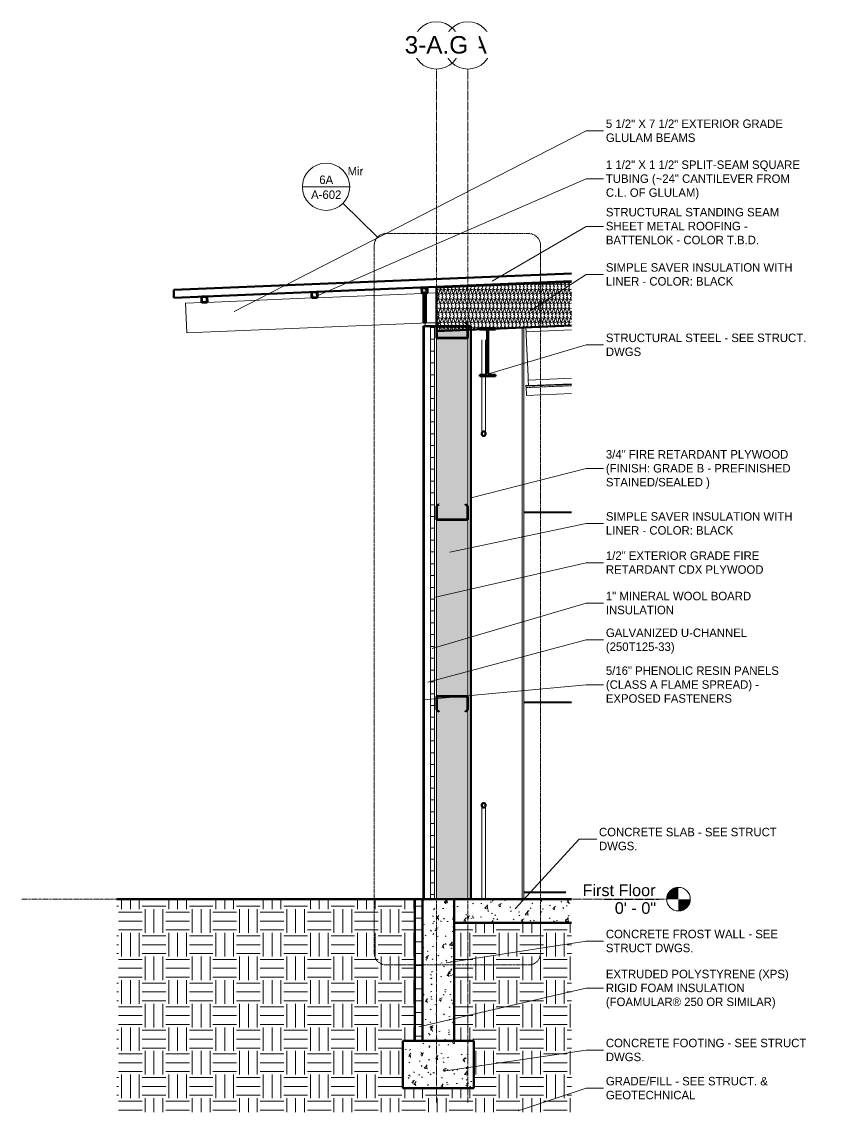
# Model space of a CAD drawing. Header units: inches. Extents: x 22734 to 24067, y -82 to 484.
# Drawn here: x 23358.6 to 23565, y -54.1 to 222.8 of the extents above; entities that cross this region are included whole.
import ezdxf

# ---------------------------------------------------------------- set-up
doc = ezdxf.new("R2010")
doc.units = ezdxf.units.IN
doc.header["$MEASUREMENT"] = 0
for name, pattern in [('Dash Dot 3_16_', [0.3125, 0.1875, -0.0625, 0, -0.0625]), ('Grid Line 1_2_', [0.875, 0.5, -0.125, 0.125, -0.125]), ('Hidden 1_8_', [0.1875, 0.125, -0.0625])]:
    doc.linetypes.add(name, pattern=pattern)
for name, color, linetype, lineweight in [('A-ANNO-IDEN', 131, 'Continuous', 9), ('A-ANNO-SYMB', 150, 'Continuous', 9), ('A-CLNG', 13, 'Continuous', 18), ('A-CLNG-PATT', 13, 'Continuous', 70), ('A-FLOR', 192, 'Continuous', 18), ('A-FLOR-LEVL', 51, 'Continuous', 9), ('A-FLOR-PATT', 8, 'Continuous', 70), ('A-ROOF', 132, 'Continuous', 18), ('A-WALL', 113, 'Continuous', 18), ('A-WALL-PATT', 111, 'Continuous', 70), ('C-TOPO', 7, 'Continuous', 9), ('G-ANNO-TEXT', 231, 'Continuous', 9), ('I-WALL', 2, 'Continuous', 18), ('L-SITE-WALL', 31, 'Continuous', 18), ('S-BEAM', 12, 'Continuous', 9), ('S-COLS', 52, 'Continuous', 9), ('S-FNDN', 32, 'Continuous', 18), ('S-GRID', 1, 'Continuous', 9), ('S-GRID-IDEN', 1, 'Continuous', 9)]:
    doc.layers.add(name, color=color, linetype=linetype, lineweight=lineweight)
doc.styles.add('Arial', font='arial.ttf', dxfattribs={"height": 2.950599})
doc.styles.add('Arial_1', font='arial.ttf', dxfattribs={"height": 4.425898})
doc.styles.add('Century Gothic', font='GOTHIC.TTF', dxfattribs={"height": 2.155668})
pattern_1 = [(50, (19339.157, 100.189), (6.885997, -0.602097), [0.72, -7.92]), (355, (19339.157, 100.189), (-1.331756, 7.220547), [0.576, -6.336]), (100.451, (19339.731, 100.139), (5.553629, 6.618191), [0.612, -6.731]), (46.184, (19339.157, 102.109), (10.245642, -1.588925), [1.08, -11.88]), (96.636, (19340.011, 101.977), (8.97244, 9.35152), [0.918, -10.096]), (351.184, (19339.157, 102.109), (8.9732, 9.35123), [0.864, -9.504]), (21, (19340.117, 101.629), (5.730726, -3.865003), [0.72, -7.92]), (326, (19340.117, 101.629), (2.33581, 6.96088), [0.576, -6.336]), (71.451, (19340.595, 101.307), (8.065876, 3.095948), [0.612, -6.731]), (37.5, (19339.157, 100.189), (0.116866, 3.1954784), [0.317, -5.942, 0.317, -6.115, -6.36]), (37.5, (19339.157, 100.189), (0.116866, 3.1954784), [-12.691, 0.317, -6.043]), (7.5, (19339.157, 100.189), (2.52543, 3.7860247), [0.317, -3.35, 0.317, -5.798, -2.424]), (7.5, (19339.157, 100.189), (2.52543, 3.7860247), [-9.782, 0.317, -2.107]), (327.5, (19337.016, 100.189), (5.1243685, -0.2161763), [0.317, -2.083, 0.317, -7.171, -9.936]), (327.5, (19337.016, 100.189), (5.1243685, -0.2161763), [-9.888, 0.317, -9.619]), (317.5, (19336.056, 100.189), (5.598326, 0.96141), [0.317, -2.803, 0.317, -4.656, -7.056]), (317.5, (19336.056, 100.189), (5.598326, 0.96141), [-8.093, 0.317, -6.739])]
pattern_2 = [(45, (19339.157, 100.189), (-2.3758788, 2.3758788), []), (45, (19339.157, 103.789), (-2.3758788, 2.3758788), [])]
pattern_3 = [(0, (19339.157, 100.189), (6, 6), [6, -6]), (0, (19339.157, 102.439), (6, 6), [6, -6]), (0, (19339.157, 104.689), (6, 6), [6, -6]), (90, (19339.907, 105.439), (-6, 6), [6, -6]), (90, (19342.157, 105.439), (-6, 6), [6, -6]), (90, (19344.407, 105.439), (-6, 6), [6, -6])]
pattern_4 = [(0, (19339.157, 100.189), (0, 3), []), (90, (19339.157, 100.189), (-3, 2e-16), [])]
pattern_5 = [(161.57, (19339.277, 100.309), (-0.960383694, -0.00039918), [0, -6.83, 0.758, 0]), (18.43, (19339.037, 100.309), (-0.960383694, 0.00039918), [0, -6.83, 0.758, 0]), (108.43, (19339.277, 100.309), (0.479510182, -2.400526398), [2.276, -5.312]), (71.57, (19339.037, 100.309), (0.479510182, 2.400526398), [2.276, -5.312])]

# ---------------------------------------------------------------- blocks, each defined once
blk = doc.blocks.new('Struct_Xcel_Sports Complex_rvt-3-Wall Section - One Story - Resin Panel')
at = {"layer": 'A-FLOR-PATT', "lineweight": 9}
h = blk.add_hatch(dxfattribs=at)
h.set_pattern_fill('FP_26', style=0, pattern_type=2)
h.set_pattern_definition(pattern_1)
h.paths.add_polyline_path([(22067.1, -6), (22095.98, -6), (22095.98, 0), (22066.14, 0), (22066.14, -6)], flags=0)
at = {"layer": 'A-WALL-PATT', "lineweight": 9}
h = blk.add_hatch(dxfattribs=at)
h.set_pattern_fill('FP_26', style=0, pattern_type=2)
h.set_pattern_definition(pattern_1)
h.paths.add_polyline_path([(22066.14, -36), (22066.14, 0), (22058.14, 0), (22058.14, -36)], flags=0)
at = {"layer": 'S-FNDN', "lineweight": 9}
h = blk.add_hatch(dxfattribs=at)
h.set_pattern_fill('FP_26', color=256, style=0, pattern_type=2)
h.set_pattern_definition(pattern_1)
h.paths.add_polyline_path([(22071.14, -48), (22071.14, -36), (22053.14, -36), (22053.14, -48)], flags=0)
at = {"layer": 'A-FLOR', "color": 250, "lineweight": 70}
for p, q in [((22095.98, 0), (22066.14, 0)), ((22066.14, 0), (22066.14, -6)), ((22066.14, -6), (22095.98, -6))]:
    blk.add_line(p, q, dxfattribs=at)
at = {"layer": 'L-SITE-WALL', "color": 250, "lineweight": 70}
for p, q in [((22066.14, 0), (22058.14, 0)), ((22058.14, 0), (22058.14, -36)), ((22066.14, -36), (22066.14, 0)), ((22058.14, -36), (22066.14, -36))]:
    blk.add_line(p, q, dxfattribs=at)
at = {"layer": 'S-FNDN', "color": 250, "lineweight": 70}
for p, q in [((22071.14, -36), (22053.14, -36)), ((22053.14, -36), (22053.14, -48)), ((22071.14, -48), (22071.14, -36)), ((22053.14, -48), (22071.14, -48))]:
    blk.add_line(p, q, dxfattribs=at)
blk = doc.blocks.new('Girt_C - 8_D-1405486-Wall Section - One Story - Resin Panel')
at = {"layer": 'S-BEAM'}
h = blk.add_hatch(dxfattribs=at)
h.set_pattern_fill('FP_21', color=256, style=0, pattern_type=2)
h.set_pattern_definition(pattern_2)
h.paths.add_polyline_path([(22061.83, 96.32), (22069.45, 96.32), (22069.59, 96.38), (22069.64, 96.51), (22069.64, 99.82), (22069.06, 100.3), (22068.99, 100.22), (22069.53, 99.77), (22069.53, 96.5), (22069.51, 96.45), (22069.45, 96.43), (22061.83, 96.43), (22061.77, 96.45), (22061.75, 96.5), (22061.75, 99.77), (22062.29, 100.22), (22062.21, 100.3), (22061.64, 99.82), (22061.64, 96.51), (22061.7, 96.38), (22061.72, 96.36)], flags=0)
at = {"layer": 'S-BEAM', "lineweight": 50}
for p, q in [((22062.21, 100.3), (22061.64, 99.82)), ((22061.64, 99.82), (22061.64, 96.51)), ((22061.75, 99.77), (22062.29, 100.22)), ((22061.75, 96.5), (22061.75, 99.77)), ((22062.29, 100.22), (22062.21, 100.3)), ((22069.06, 100.3), (22068.99, 100.22)), ((22068.99, 100.22), (22069.53, 99.77)), ((22069.64, 99.82), (22069.06, 100.3)), ((22069.53, 99.77), (22069.53, 96.5)), ((22069.64, 96.51), (22069.64, 99.82)), ((22069.45, 96.43), (22061.83, 96.43)), ((22061.83, 96.32), (22069.45, 96.32))]:
    blk.add_line(p, q, dxfattribs=at)
for centre, radius, start, end in [((22061.83, 96.51), 0.188, 180, 270), ((22061.83, 96.51), 0.0782, 182.1227, 270), ((22069.45, 96.51), 0.188, 270, 0), ((22069.45, 96.51), 0.0782, 270, 356.9576)]:
    blk.add_arc(centre, radius, start, end, dxfattribs=at)
blk = doc.blocks.new('W-Wide Flange - 1_-5_-1401438-Wall Section - One Story - Resin Panel')
at = {"layer": 'S-BEAM'}
for p, q in [((22084.45, 144.09), (22084.4, 145.19)), ((22084.45, 144.09), (22095.98, 144.57)), ((22084.48, 143.2), (22084.45, 144.09)), ((22084.92, 132.71), (22084.48, 143.2)), ((22084.96, 131.82), (22084.92, 132.71)), ((22084.96, 131.82), (22095.98, 132.28)), ((22085.01, 130.46), (22084.96, 131.82)), ((22085.01, 130.46), (22095.98, 130.92))]:
    blk.add_line(p, q, dxfattribs=at)
blk = doc.blocks.new('W-Wide Flange - W12X19-1098423-Wall Section - One Story - Resin Panel')
at = {"layer": 'S-BEAM'}
h = blk.add_hatch(dxfattribs=at)
h.set_pattern_fill('FP_21', color=256, style=0, pattern_type=2)
h.set_pattern_definition(pattern_2)
h.paths.add_polyline_path([(22072.64, 132.85), (22076.65, 132.85), (22076.65, 133.2), (22075.28, 133.2), (22075.08, 133.24), (22074.91, 133.36), (22074.8, 133.53), (22074.76, 133.73), (22074.76, 144.18), (22074.8, 144.38), (22074.91, 144.55), (22075.08, 144.66), (22075.28, 144.7), (22076.65, 144.7), (22076.65, 145.05), (22072.64, 145.05), (22072.64, 144.7), (22074, 144.7), (22074.2, 144.66), (22074.37, 144.55), (22074.48, 144.38), (22074.52, 144.18), (22074.52, 133.73), (22074.48, 133.53), (22074.37, 133.36), (22074.2, 133.24), (22074, 133.2), (22072.64, 133.2)], flags=0)
at = {"layer": 'S-BEAM', "lineweight": 50}
for p, q in [((22076.65, 145.05), (22072.64, 145.05)), ((22072.64, 145.05), (22072.64, 144.7)), ((22072.64, 144.7), (22074, 144.7)), ((22074.52, 144.18), (22074.52, 133.73)), ((22074.76, 133.73), (22074.76, 144.18)), ((22075.28, 144.7), (22076.65, 144.7)), ((22076.65, 144.7), (22076.65, 145.05)), ((22074, 133.2), (22072.64, 133.2)), ((22072.64, 133.2), (22072.64, 132.85)), ((22076.65, 133.2), (22075.28, 133.2)), ((22076.65, 132.85), (22076.65, 133.2)), ((22072.64, 132.85), (22076.65, 132.85))]:
    blk.add_line(p, q, dxfattribs=at)
for centre, start, end in [((22074, 144.18), 0, 90), ((22075.28, 144.18), 90, 180), ((22074, 133.73), 270, 0), ((22075.28, 133.73), 180, 270)]:
    blk.add_arc(centre, 0.525, start, end, dxfattribs=at)
blk = doc.blocks.new('Girt_C - 8_D-1405510-Wall Section - One Story - Resin Panel')
at = {"layer": 'S-BEAM'}
h = blk.add_hatch(dxfattribs=at)
h.set_pattern_fill('FP_21', color=256, style=0, pattern_type=2)
h.set_pattern_definition(pattern_2)
h.paths.add_polyline_path([(22062.22, 47.57), (22062.29, 47.66), (22061.75, 48.11), (22061.75, 51.37), (22061.77, 51.42), (22061.83, 51.45), (22069.45, 51.45), (22069.51, 51.42), (22069.53, 51.37), (22069.53, 48.11), (22069, 47.66), (22069.07, 47.57), (22069.64, 48.05), (22069.64, 51.37), (22069.59, 51.5), (22069.45, 51.55), (22061.83, 51.55), (22061.7, 51.5), (22061.64, 51.37), (22061.64, 48.05)], flags=0)
at = {"layer": 'S-BEAM', "lineweight": 50}
for p, q in [((22061.64, 51.37), (22061.64, 48.05)), ((22061.75, 48.11), (22061.75, 51.37)), ((22069.45, 51.55), (22061.83, 51.55)), ((22061.83, 51.45), (22069.45, 51.45)), ((22069.53, 51.37), (22069.53, 48.11)), ((22069.64, 48.05), (22069.64, 51.37)), ((22061.64, 48.05), (22062.22, 47.57)), ((22062.29, 47.66), (22061.75, 48.11)), ((22062.22, 47.57), (22062.29, 47.66)), ((22069.53, 48.11), (22069, 47.66)), ((22069, 47.66), (22069.07, 47.57)), ((22069.07, 47.57), (22069.64, 48.05))]:
    blk.add_line(p, q, dxfattribs=at)
for centre, radius, start, end in [((22061.83, 51.37), 0.188, 90, 180), ((22061.83, 51.37), 0.0782, 90, 176.9576), ((22069.45, 51.37), 0.188, 0, 90), ((22069.45, 51.37), 0.0782, 2.1227, 90)]:
    blk.add_arc(centre, radius, start, end, dxfattribs=at)
blk = doc.blocks.new('Dimension Lumber - 5_5 x 7_5 Glulam-1403168-Wall Section - One Story - Resin Panel')
at = {"layer": 'S-BEAM'}
for p, q in [((22003.23, 151.57), (22030.17, 152.7)), ((22031.2, 152.74), (22058.14, 153.86)), ((22059.18, 153.9), (22061.62, 154.01)), ((21997.89, 151.35), (22002.19, 151.53)), ((21998.21, 143.86), (21997.89, 151.35)), ((22061.62, 146.5), (21998.21, 143.86))]:
    blk.add_line(p, q, dxfattribs=at)
blk = doc.blocks.new('Girt_C - 8_D-V6-Wall Section - One Story - Resin Panel')
at = {"layer": 'S-BEAM'}
h = blk.add_hatch(dxfattribs=at)
h.set_pattern_fill('FP_21', color=256, style=0, pattern_type=2)
h.set_pattern_definition(pattern_2)
h.paths.add_polyline_path([(22061.83, 142.44), (22069.45, 142.44), (22069.59, 142.49), (22069.64, 142.63), (22069.64, 145.94), (22069.06, 146.42), (22068.99, 146.34), (22069.53, 145.89), (22069.53, 142.62), (22069.51, 142.57), (22069.45, 142.55), (22061.83, 142.55), (22061.77, 142.57), (22061.75, 142.62), (22061.75, 145.89), (22062.29, 146.34), (22062.21, 146.42), (22061.64, 145.94), (22061.64, 142.63), (22061.7, 142.49)], flags=0)
at = {"layer": 'S-BEAM', "lineweight": 50}
for p, q in [((22062.21, 146.42), (22061.64, 145.94)), ((22061.64, 145.94), (22061.64, 142.63)), ((22061.75, 145.89), (22062.29, 146.34)), ((22061.75, 142.62), (22061.75, 145.89)), ((22062.29, 146.34), (22062.21, 146.42)), ((22069.06, 146.42), (22068.99, 146.34)), ((22068.99, 146.34), (22069.53, 145.89)), ((22069.64, 145.94), (22069.06, 146.42)), ((22069.53, 145.89), (22069.53, 142.62)), ((22069.64, 142.63), (22069.64, 145.94)), ((22069.45, 142.55), (22061.83, 142.55)), ((22061.83, 142.44), (22069.45, 142.44))]:
    blk.add_line(p, q, dxfattribs=at)
for centre, radius, start, end in [((22061.83, 142.63), 0.188, 180, 270), ((22061.83, 142.63), 0.0782, 182.1227, 270), ((22069.45, 142.63), 0.188, 270, 0), ((22069.45, 142.63), 0.0782, 270, 356.9576)]:
    blk.add_arc(centre, radius, start, end, dxfattribs=at)
blk = doc.blocks.new('Round Bar - 1_-1267021-Wall Section - One Story - Resin Panel')
at = {"layer": 'S-BEAM'}
for p, q in [((22073.14, 142.02), (22073.14, 133.2)), ((22074.14, 133.23), (22074.14, 142.02)), ((22073.14, 132.85), (22073.14, 118.21)), ((22074.14, 118.21), (22074.14, 132.85))]:
    blk.add_line(p, q, dxfattribs=at)
at = {"layer": 'S-BEAM', "lineweight": 50, "flags": 128}
for points in [[(22074.14, 118.21), (22074.09, 118.46), (22073.95, 118.66), (22073.75, 118.77), (22073.53, 118.77), (22073.33, 118.66), (22073.19, 118.46), (22073.14, 118.21)], [(22073.14, 118.21), (22073.19, 117.96), (22073.33, 117.75), (22073.53, 117.64), (22073.75, 117.64), (22073.95, 117.75), (22074.09, 117.96), (22074.14, 118.21)]]:
    blk.add_lwpolyline(points, dxfattribs=at)
blk = doc.blocks.new('Round Bar - 1_-1267063-Wall Section - One Story - Resin Panel')
at = {"layer": 'S-BEAM'}
for p, q in [((22073.14, 23.84), (22073.14, 0)), ((22074.14, 0), (22074.14, 23.84))]:
    blk.add_line(p, q, dxfattribs=at)
at = {"layer": 'S-BEAM', "lineweight": 50, "flags": 128}
for points in [[(22074.14, 23.84), (22074.09, 24.09), (22073.95, 24.29), (22073.75, 24.4), (22073.53, 24.4), (22073.33, 24.29), (22073.19, 24.09), (22073.14, 23.84)], [(22073.14, 23.84), (22073.19, 23.59), (22073.33, 23.38), (22073.53, 23.27), (22073.75, 23.27), (22073.95, 23.38), (22074.09, 23.59), (22074.14, 23.84)]]:
    blk.add_lwpolyline(points, dxfattribs=at)
blk = doc.blocks.new('L-Angle - L2-1_2X1-1_2X3_16-1401440-Wall Section - One Story - Resin Panel')
at = {"layer": 'S-BEAM'}
for p, q in [((22084.39, 130.43), (22085.01, 130.46)), ((22084.4, 130.25), (22084.39, 130.43)), ((22084.4, 130.25), (22095.98, 130.73)), ((22084.41, 130.06), (22084.4, 130.25)), ((22084.49, 128.12), (22084.41, 130.06)), ((22084.49, 127.94), (22095.98, 128.41)), ((22084.49, 127.94), (22095.98, 128.41)), ((22084.49, 127.94), (22084.49, 128.12))]:
    blk.add_line(p, q, dxfattribs=at)
at = {"layer": 'S-BEAM', "linetype": 'Hidden 1_8_'}
blk.add_line((22084.41, 129.93), (22095.98, 130.42), dxfattribs=at)
blk = doc.blocks.new('HSS-Hollow Structural Section - HSS1-1_2X1-1_2X1_8 - Obsolete-1396620-Wall Section - One Story - Resin Panel')
at = {"layer": 'S-BEAM'}
h = blk.add_hatch(dxfattribs=at)
h.set_pattern_fill('FP_21', color=256, style=0, pattern_type=2)
h.set_pattern_definition(pattern_2)
h.paths.add_polyline_path([(22058.14, 153.86), (22059.18, 153.9), (22059.34, 153.98), (22059.4, 154.15), (22059.36, 155.18), (22059.28, 155.34), (22059.12, 155.4), (22058.08, 155.36), (22057.92, 155.28), (22057.86, 155.12), (22057.9, 154.08), (22057.98, 153.92)], flags=0)
h.paths.add_polyline_path([(22058.14, 153.98), (22058.06, 154.01), (22058.02, 154.09), (22057.98, 155.12), (22058.01, 155.21), (22058.09, 155.24), (22059.12, 155.29), (22059.21, 155.26), (22059.24, 155.18), (22059.29, 154.14), (22059.26, 154.06), (22059.17, 154.02)], flags=0)
at = {"layer": 'S-BEAM', "lineweight": 50}
for p, q in [((22057.86, 155.12), (22057.9, 154.08)), ((22058.02, 154.09), (22057.98, 155.12)), ((22059.12, 155.4), (22058.08, 155.36)), ((22058.09, 155.24), (22059.12, 155.29)), ((22059.24, 155.18), (22059.29, 154.14)), ((22059.4, 154.15), (22059.36, 155.18)), ((22059.17, 154.02), (22058.14, 153.98)), ((22058.14, 153.86), (22059.18, 153.9))]:
    blk.add_line(p, q, dxfattribs=at)
for centre, radius, start, end in [((22058.09, 155.13), 0.232, 92.3859, 182.3859), ((22058.09, 155.13), 0.116, 92.3859, 182.3859), ((22059.13, 155.17), 0.232, 2.3859, 92.3859), ((22059.13, 155.17), 0.116, 2.3859, 92.3859), ((22058.13, 154.09), 0.232, 182.3859, 272.3859), ((22058.13, 154.09), 0.116, 182.3859, 272.3859), ((22059.17, 154.14), 0.116, 272.3859, 2.3859), ((22059.17, 154.14), 0.232, 272.3859, 2.3859)]:
    blk.add_arc(centre, radius, start, end, dxfattribs=at)
blk = doc.blocks.new('HSS-Hollow Structural Section - HSS1-1_2X1-1_2X1_8 - Obsolete-V7-Wall Section - One Story - Resin Panel')
at = {"layer": 'S-BEAM'}
h = blk.add_hatch(dxfattribs=at)
h.set_pattern_fill('FP_21', color=256, style=0, pattern_type=2)
h.set_pattern_definition(pattern_2)
h.paths.add_polyline_path([(22030.17, 152.7), (22031.2, 152.74), (22031.36, 152.81), (22031.43, 152.98), (22031.38, 154.01), (22031.31, 154.18), (22031.14, 154.24), (22030.11, 154.19), (22029.95, 154.12), (22029.88, 153.95), (22029.93, 152.92), (22030, 152.76)], flags=0)
h.paths.add_polyline_path([(22030.16, 152.81), (22030.08, 152.84), (22030.04, 152.92), (22030, 153.96), (22030.03, 154.04), (22030.11, 154.08), (22031.15, 154.12), (22031.23, 154.09), (22031.27, 154.01), (22031.31, 152.97), (22031.28, 152.89), (22031.2, 152.85)], flags=0)
at = {"layer": 'S-BEAM', "lineweight": 50}
for p, q in [((22029.88, 153.95), (22029.93, 152.92)), ((22030.04, 152.92), (22030, 153.96)), ((22031.14, 154.24), (22030.11, 154.19)), ((22030.11, 154.08), (22031.15, 154.12)), ((22031.2, 152.85), (22030.16, 152.81)), ((22030.17, 152.7), (22031.2, 152.74)), ((22031.27, 154.01), (22031.31, 152.97)), ((22031.43, 152.98), (22031.38, 154.01))]:
    blk.add_line(p, q, dxfattribs=at)
for centre, radius, start, end in [((22030.12, 153.96), 0.232, 92.3859, 182.3859), ((22030.16, 152.93), 0.232, 182.3859, 272.3859), ((22030.12, 153.96), 0.116, 92.3859, 182.3859), ((22030.16, 152.93), 0.116, 182.3859, 272.3859), ((22031.15, 154.01), 0.232, 2.3859, 92.3859), ((22031.15, 154.01), 0.116, 2.3859, 92.3859), ((22031.19, 152.97), 0.232, 272.3859, 2.3859), ((22031.19, 152.97), 0.116, 272.3859, 2.3859)]:
    blk.add_arc(centre, radius, start, end, dxfattribs=at)
blk = doc.blocks.new('HSS-Hollow Structural Section - HSS1-1_2X1-1_2X1_8 - Obsolete-V8-Wall Section - One Story - Resin Panel')
at = {"layer": 'S-BEAM', "lineweight": 50}
for p, q in [((22001.91, 152.79), (22001.95, 151.75)), ((22002.07, 151.76), (22002.02, 152.79)), ((22003.17, 153.07), (22002.13, 153.03)), ((22002.14, 152.91), (22003.17, 152.96)), ((22003.29, 152.84), (22003.33, 151.81)), ((22003.45, 151.81), (22003.41, 152.85)), ((22003.22, 151.69), (22002.19, 151.65)), ((22002.19, 151.53), (22003.23, 151.57))]:
    blk.add_line(p, q, dxfattribs=at)
for centre, radius, start, end in [((22002.14, 152.8), 0.232, 92.3859, 182.3859), ((22002.14, 152.8), 0.116, 92.3859, 182.3859), ((22003.18, 152.84), 0.232, 2.3859, 92.3859), ((22003.18, 152.84), 0.116, 2.3859, 92.3859), ((22002.18, 151.76), 0.232, 182.3859, 272.3859), ((22002.18, 151.76), 0.116, 182.3859, 272.3859), ((22003.22, 151.8), 0.116, 272.3859, 2.3859), ((22003.22, 151.8), 0.232, 272.3859, 2.3859)]:
    blk.add_arc(centre, radius, start, end, dxfattribs=at)
blk = doc.blocks.new('Level - Level Head - Circle-15001-Wall Section - One Story - Resin Panel')
at = {"layer": 'A-FLOR-LEVL'}
h = blk.add_hatch(color=256, dxfattribs=at)
edge = h.paths.add_edge_path(flags=0)
edge.add_line((22123.15, 0), (22120.15, 0))
edge.add_arc((22123.15, 0), 3, 90, 180, ccw=False)
edge.add_line((22123.15, 3), (22123.15, 0))
h = blk.add_hatch(color=256, dxfattribs=at)
edge = h.paths.add_edge_path(flags=0)
edge.add_line((22123.15, -3), (22123.15, 0))
edge.add_line((22123.15, 0), (22126.15, 0))
edge.add_arc((22123.15, 0), 3, 270, 360, ccw=False)
blk.add_circle((22123.15, 0), 3, dxfattribs=at)
blk = doc.blocks.new('Grid - Grid Head - Circle-14747-Wall Section - One Story - Resin Panel')
at = {"layer": 'S-GRID-IDEN'}
blk.add_circle((22069.64, 216.83), 6, dxfattribs=at)
blk = doc.blocks.new('Section - Callout Head-19020-Wall Section - One Story - Resin Panel')
at = {"layer": 'A-ANNO-SYMB'}
blk.add_line((22027.6, 180.92), (22039.6, 180.92), dxfattribs=at)
for start, end in [(0, 180), (180, 360)]:
    blk.add_arc((22033.6, 180.92), 6, start, end, dxfattribs=at)

msp = doc.modelspace()

# ---------------------------------------------------------------- hatches: boundary and pattern name
at = {"layer": 'A-CLNG-PATT', "lineweight": 9}
h = msp.add_hatch(dxfattribs=at)
h.set_pattern_fill('FP_24', color=256, style=0, pattern_type=2)
h.set_pattern_definition(pattern_5)
h.paths.add_polyline_path([(23463.92, 144.24), (23498.28, 145.67), (23498.28, 156.81), (23463.92, 155.38)], flags=0)
at = {"layer": 'A-WALL-PATT', "lineweight": 9}
h = msp.add_hatch(dxfattribs=at)
h.set_pattern_fill('FP_25', color=256, style=0, pattern_type=2)
h.set_pattern_definition([(90, (24820.22, -287.75), (-193, -193), [48, -145]), (180, (24820.22, -287.75), (-2e-14, -193), [96.25, -96.75]), (270, (24723.97, -239.75), (-193, -193), [48, -145]), (180, (24820.22, -239.75), (-2e-14, -193), [96.25, -96.75]), (270, (24723.72, -239.75), (-193, -193), [48, -145]), (180, (24723.72, -239.75), (-2e-14, -193), [96.25, -96.75]), (90, (24627.47, -287.75), (-193, -193), [48, -145]), (180, (24723.72, -287.75), (-2e-14, -193), [96.25, -96.75]), (90, (24772.22, -239.5), (-193, -193), [48, -145]), (180, (24820.47, -239.5), (-2e-14, -193), [48.25, -144.75]), (180, (24820.47, -191.5), (-2e-14, -193), [48.25, -144.75]), (90, (24675.72, -239.5), (-193, -193), [48, -145]), (180, (24771.97, -239.5), (-2e-14, -193), [96.25, -96.75]), (270, (24771.97, -191.5), (-193, -193), [48, -145]), (180, (24771.97, -191.5), (-2e-14, -193), [96.25, -96.75]), (180, (24675.47, -239.5), (-2e-14, -193), [48, -145]), (270, (24675.47, -191.5), (-193, -193), [48, -145]), (180, (24675.47, -191.5), (-2e-14, -193), [48, -145]), (90, (24820.22, -191.25), (-193, -193), [48, -145]), (180, (24820.22, -191.25), (-2e-14, -193), [96.25, -96.75]), (270, (24723.97, -143.25), (-193, -193), [48, -145]), (180, (24820.22, -143.25), (-2e-14, -193), [96.25, -96.75]), (270, (24723.72, -143.25), (-193, -193), [48, -145]), (180, (24723.72, -143.25), (-2e-14, -193), [96.25, -96.75]), (270, (24627.47, -143.25), (-193, -193), [48, -145]), (180, (24723.72, -191.25), (-2e-14, -193), [96.25, -96.75]), (90, (24772.22, -143), (-193, -193), [48, -145]), (180, (24820.47, -143), (-2e-14, -193), [48.25, -144.75]), (180, (24820.47, -95), (-2e-14, -193), [48.25, -144.75]), (90, (24675.72, -143), (-193, -193), [48, -145]), (180, (24771.97, -143), (-2e-14, -193), [96.25, -96.75]), (270, (24771.97, -95), (-193, -193), [48, -145]), (180, (24771.97, -95), (-2e-14, -193), [96.25, -96.75]), (180, (24675.47, -143), (-2e-14, -193), [48, -145]), (270, (24675.47, -95), (-193, -193), [48, -145]), (180, (24675.47, -95), (-2e-14, -193), [48, -145])])
h.paths.add_polyline_path([(23498.28, 0), (23498.28, 128.41), (23486.79, 127.94), (23486.7, 130.43), (23487.31, 130.46), (23486.69, 145.19), (23486.19, 145.17), (23486.19, 0)], flags=0)
h.paths.add_polyline_path([(23463.92, 145.5), (23463.92, 146.5), (23461.06, 146.38), (23461.06, 145.5), (23463.44, 145.5)], flags=0)
h.paths.add_polyline_path([(23461.48, 153.9), (23463.92, 154.01), (23463.92, 155.38), (23498.28, 156.81), (23498.28, 156.94), (23461.42, 155.4), (23461.58, 155.34), (23461.66, 155.18), (23461.7, 154.14), (23461.64, 153.98), (23461.54, 153.93)], flags=0)
h.paths.add_polyline_path([(23461.06, 154), (23461.48, 154.02), (23461.55, 154.06), (23461.59, 154.15), (23461.54, 155.18), (23461.5, 155.26), (23461.42, 155.29), (23461.06, 155.27), (23461.06, 154.02)], flags=0)
h = msp.add_hatch(dxfattribs=at)
h.set_pattern_fill('FP_23', color=256, style=0, pattern_type=2)
h.set_pattern_definition(pattern_4)
h.paths.add_polyline_path([(23462.44, 0), (23463.44, 0), (23463.44, 145.5), (23462.44, 145.5), (23462.44, 6.09)], flags=0)
h = msp.add_hatch(dxfattribs=at)
h.set_pattern_fill('FP_24', color=256, style=0, pattern_type=2)
h.set_pattern_definition(pattern_5)
h.paths.add_polyline_path([(23471.94, 0), (23471.94, 145.5), (23463.94, 145.5), (23463.94, 0), (23469.4, 0)], flags=0)
h = msp.add_hatch(dxfattribs=at)
h.set_pattern_fill('FP_23', color=256, style=0, pattern_type=2)
h.set_pattern_definition(pattern_4)
h.paths.add_polyline_path([(23460.44, -36), (23460.44, 0), (23458.44, 0), (23458.44, -36)], flags=0)
at = {"layer": 'C-TOPO'}
h = msp.add_hatch(dxfattribs=at)
h.set_pattern_fill('FP_22', color=256, style=0, pattern_type=2)
h.set_pattern_definition(pattern_3)
h.paths.add_polyline_path([(23382.76, -54.1), (23385.53, -54.1), (23385.53, 0), (23382.76, 0)], flags=0)
h = msp.add_hatch(dxfattribs=at)
h.set_pattern_fill('FP_22', color=256, style=0, pattern_type=2)
h.set_pattern_definition(pattern_3)
h.paths.add_polyline_path([(23460.44, -54.1), (23498.28, -54.1), (23498.28, -6), (23468.44, -6), (23468.44, -36), (23473.44, -36), (23473.44, -48), (23455.44, -48), (23455.44, -36), (23458.44, -36), (23458.44, 0), (23385.53, 0), (23385.53, -54.1), (23455.44, -54.1)], flags=0)

# ---------------------------------------------------------------- linework, layer by layer
at = {"layer": 'A-ANNO-IDEN', "color": 153}
for p, q in [((23412.51, 149.25), (23502, 195.14)), ((23502, 195.14), (23507, 195.14)), ((23433.63, 153.26), (23502, 182.92)), ((23502, 182.92), (23507, 182.92)), ((23478.1, 156.96), (23502, 170.87)), ((23502, 170.87), (23507, 170.87)), ((23487.92, 149.49), (23502, 158.65)), ((23502, 158.65), (23507, 158.65)), ((23476.88, 133.37), (23502, 140.77)), ((23502, 140.77), (23507, 140.77)), ((23472.45, 101.83), (23502, 109.37)), ((23502, 109.37), (23507, 109.37)), ((23467.32, 88.13), (23502, 95.41)), ((23502, 95.41), (23507, 95.41)), ((23463.67, 76.72), (23502, 85.46)), ((23502, 85.46), (23507, 85.46)), ((23462.89, 63.67), (23502, 75.19)), ((23502, 75.19), (23507, 75.19)), ((23461.73, 55.13), (23502, 65.86)), ((23502, 65.86), (23507, 65.86)), ((23460.78, 50.66), (23502, 54.43)), ((23502, 54.43), (23507, 54.43)), ((23500.25, 15.25), (23505.25, 15.25)), ((23466.45, -16.18), (23502, -10.64)), ((23502, -10.64), (23507, -10.64)), ((23459.49, -32.43), (23502, -22.61)), ((23502, -22.61), (23507, -22.61)), ((23465.74, -43.68), (23502, -38.32)), ((23502, -38.32), (23507, -38.32)), ((23484.69, -53.76), (23502, -48.01)), ((23502, -48.01), (23507, -48.01))]:
    msp.add_line(p, q, dxfattribs=at)
at = {"layer": 'A-ANNO-SYMB'}
msp.add_line((23448.99, 168.14), (23440.2, 176.73), dxfattribs=at)
at = {"layer": 'A-ANNO-SYMB', "linetype": 'Dash Dot 3_16_'}
for p, q in [((23487.39, 169.05), (23451.14, 169.05)), ((23448.14, 166.05), (23448.14, -13.7)), ((23490.39, -13.7), (23490.39, 166.05)), ((23451.14, -16.7), (23487.39, -16.7))]:
    msp.add_line(p, q, dxfattribs=at)
for centre, start, end in [((23451.14, 166.05), 90, 180), ((23487.39, 166.05), 0, 90), ((23451.14, -13.7), 180, 270), ((23487.39, -13.7), 270, 0)]:
    msp.add_arc(centre, 3, start, end, dxfattribs=at)
at = {"layer": 'A-CLNG', "lineweight": 70}
for p, q in [((23498.28, 156.81), (23463.92, 155.38)), ((23463.92, 155.38), (23463.92, 144.24)), ((23463.92, 144.24), (23498.28, 145.67))]:
    msp.add_line(p, q, dxfattribs=at)
at = {"layer": 'A-ROOF', "lineweight": 70}
for p, q in [((23498.28, 158.94), (23397.19, 154.73)), ((23397.19, 152.73), (23498.28, 156.94)), ((23397.19, 154.73), (23397.19, 152.73))]:
    msp.add_line(p, q, dxfattribs=at)
at = {"layer": 'A-WALL'}
for p, q in [((23461.06, 155.27), (23461.06, 154)), ((23460.94, 145.5), (23460.94, 0)), ((23461.06, 146.38), (23461.06, 145.5)), ((23462.44, 145.5), (23462.44, 0)), ((23463.44, 145.5), (23463.44, 0)), ((23463.94, 145.5), (23463.94, 0)), ((23471.94, 145.5), (23471.94, 0))]:
    msp.add_line(p, q, dxfattribs=at)
at = {"layer": 'A-WALL', "lineweight": 70}
for p, q in [((23472.69, 145.5), (23460.63, 145.5)), ((23460.63, 145.5), (23460.63, 0)), ((23472.69, 0), (23472.69, 145.5)), ((23460.63, 0), (23472.69, 0))]:
    msp.add_line(p, q, dxfattribs=at)
at = {"layer": 'C-TOPO', "lineweight": 90}
for p, q in [((23382.76, 0), (23385.53, 0)), ((23385.53, 0), (23458.44, 0))]:
    msp.add_line(p, q, dxfattribs=at)
at = {"layer": 'C-TOPO'}
for p, q in [((23385.53, 0), (23382.76, 0)), ((23458.44, 0), (23385.53, 0))]:
    msp.add_line(p, q, dxfattribs=at)
at = {"layer": 'I-WALL', "lineweight": 70}
for p, q in [((23460.63, 153.75), (23460.63, 146.5)), ((23461.25, 153.75), (23460.63, 153.75)), ((23461.25, 146.5), (23461.25, 153.75)), ((23460.63, 146.5), (23461.25, 146.5))]:
    msp.add_line(p, q, dxfattribs=at)
at = {"layer": 'L-SITE-WALL', "lineweight": 70}
for p, q in [((23460.44, 0), (23458.44, 0)), ((23458.44, 0), (23458.44, -36)), ((23460.44, -36), (23460.44, 0)), ((23458.44, -36), (23460.44, -36))]:
    msp.add_line(p, q, dxfattribs=at)
at = {"layer": 'S-COLS'}
for p, q in [((23485.76, 0), (23485.76, 145.15)), ((23486.19, 0), (23486.19, 145.17))]:
    msp.add_line(p, q, dxfattribs=at)
at = {"layer": 'S-GRID', "linetype": 'Grid Line 1_2_'}
for p, q in [((23463.94, -51.64), (23463.94, 210.83)), ((23471.94, -51.64), (23471.94, 210.83))]:
    msp.add_line(p, q, dxfattribs=at)

# ---------------------------------------------------------------- block references
at = {"layer": 'A-ANNO-SYMB'}
msp.add_blockref('Section - Callout Head-19020-Wall Section - One Story - Resin Panel', (1402.3, 0), dxfattribs=at)
at = {"layer": 'A-FLOR-LEVL'}
msp.add_blockref('Level - Level Head - Circle-15001-Wall Section - One Story - Resin Panel', (1402.3, 0), dxfattribs=at)
at = {"layer": 'S-BEAM', "lineweight": 50}
for name in ['HSS-Hollow Structural Section - HSS1-1_2X1-1_2X1_8 - Obsolete-1396620-Wall Section - One Story - Resin Panel', 'HSS-Hollow Structural Section - HSS1-1_2X1-1_2X1_8 - Obsolete-V8-Wall Section - One Story - Resin Panel', 'HSS-Hollow Structural Section - HSS1-1_2X1-1_2X1_8 - Obsolete-V7-Wall Section - One Story - Resin Panel']:
    msp.add_blockref(name, (1402.3, 0), dxfattribs=at)
at = {"layer": 'S-BEAM'}
for name in ['Dimension Lumber - 5_5 x 7_5 Glulam-1403168-Wall Section - One Story - Resin Panel', 'Girt_C - 8_D-V6-Wall Section - One Story - Resin Panel', 'W-Wide Flange - W12X19-1098423-Wall Section - One Story - Resin Panel', 'W-Wide Flange - 1_-5_-1401438-Wall Section - One Story - Resin Panel', 'Round Bar - 1_-1267021-Wall Section - One Story - Resin Panel', 'L-Angle - L2-1_2X1-1_2X3_16-1401440-Wall Section - One Story - Resin Panel', 'Girt_C - 8_D-1405486-Wall Section - One Story - Resin Panel', 'Girt_C - 8_D-1405510-Wall Section - One Story - Resin Panel', 'Round Bar - 1_-1267063-Wall Section - One Story - Resin Panel']:
    msp.add_blockref(name, (1402.3, 0), dxfattribs=at)
at = {"layer": 'S-GRID-IDEN'}
msp.add_blockref('Grid - Grid Head - Circle-14747-Wall Section - One Story - Resin Panel', (1402.3, 0), dxfattribs=at)

# ---------------------------------------------------------------- texts
at = {"layer": 'A-ANNO-SYMB', "char_height": 2.156, "attachment_point": 2, "line_spacing_factor": 0.984117, "style": 'Century Gothic'}
for s, insert, width in [('6A', (23435.94, 183.79), 4.617), ('A-602', (23435.94, 180), 9.72)]:
    msp.add_mtext(s, dxfattribs=dict(at, insert=insert, width=width))
at = {"layer": 'G-ANNO-TEXT', "color": 145, "insert": (23441.37, 185.97), "char_height": 2.156, "width": 5.049, "attachment_point": 1, "line_spacing_factor": 0.984117, "style": 'Century Gothic'}
msp.add_mtext('Mir', dxfattribs=at)

# ---------------------------------------------------------------- next in the draw order: texts
at = {"layer": 'A-ANNO-IDEN', "char_height": 2.1557, "attachment_point": 1, "line_spacing_factor": 0.984117, "style": 'Century Gothic', "bg_fill": 3, "box_fill_scale": 1.25, "bg_fill_color": 0, "bg_fill_transparency": 0}
for s, insert, width in [('5 1/2" X 7 1/2" EXTERIOR GRADE\\PGLULAM BEAMS', (23507, 198.01), 53.136), ('1 1/2" X 1 1/2" SPLIT-SEAM SQUARE\\PTUBING (~24" CANTILEVER FROM\\PC.L. OF GLULAM)', (23507, 187.61), 57.483), ('STRUCTURAL STANDING SEAM\\PSHEET METAL ROOFING -\\PBATTENLOK - COLOR T.B.D.', (23507, 175.56), 50.031), ('SIMPLE SAVER INSULATION WITH\\PLINER - COLOR: BLACK', (23507, 161.52), 53.325), ('STRUCTURAL STEEL - SEE STRUCT.\\PDWGS', (23507, 143.64), 53.109), ('3/4" FIRE RETARDANT PLYWOOD\\P(FINISH: GRADE B - PREFINISHED\\PSTAINED/SEALED )', (23507, 114.06), 53.784), ('SIMPLE SAVER INSULATION WITH\\PLINER - COLOR: BLACK', (23507, 98.28), 53.325), ('1/2" EXTERIOR GRADE FIRE\\PRETARDANT CDX PLYWOOD', (23507, 88.33), 47.277), ('1" MINERAL WOOL BOARD\\PINSULATION', (23507, 78.06), 44.766), ('GALVANIZED U-CHANNEL\\P(250T125-33)', (23507, 68.73), 43.281), ('5/16" PHENOLIC RESIN PANELS\\P(CLASS A FLAME SPREAD) -\\PEXPOSED FASTENERS', (23507, 59.12), 50.895), ('CONCRETE SLAB - SEE STRUCT\\PDWGS.', (23505.25, 18.12), 49.626), ('CONCRETE FROST WALL - SEE\\PSTRUCT DWGS.', (23507, -7.77), 48.978), ('EXTRUDED POLYSTYRENE (XPS)\\PRIGID FOAM INSULATION\\P(FOAMULAR® 250 OR SIMILAR)', (23507, -17.92), 51.921), ('CONCRETE FOOTING - SEE STRUCT\\PDWGS.', (23507, -35.45), 57.483), ('GRADE/FILL - SEE STRUCT. &\\PGEOTECHNICAL', (23507, -45.14), 46.116)]:
    msp.add_mtext(s, dxfattribs=dict(at, insert=insert, width=width))
at = {"layer": 'A-FLOR-LEVL', "insert": (23519.61, 3.73), "char_height": 2.9506, "width": 22.032, "attachment_point": 3, "line_spacing_factor": 0.938532, "style": 'Arial', "bg_fill": 3, "box_fill_scale": 1.25, "bg_fill_color": 0, "bg_fill_transparency": 0}
msp.add_mtext('First Floor', dxfattribs=at)
at = {"layer": 'S-GRID-IDEN', "insert": (23471.94, 219.19), "char_height": 4.426, "width": 11.448, "attachment_point": 2, "line_spacing_factor": 0.938532, "style": 'Arial_1', "bg_fill": 3, "box_fill_scale": 1.25, "bg_fill_color": 0, "bg_fill_transparency": 0}
msp.add_mtext('3-A', dxfattribs=at)

# ---------------------------------------------------------------- next in the draw order: linework, layer by layer
at = {"layer": 'A-ANNO-IDEN', "color": 153}
msp.add_line((23483.98, -2.43), (23500.25, 15.25), dxfattribs=at)

# ---------------------------------------------------------------- next in the draw order: block references
at = {"color": 10, "lineweight": 5}
msp.add_blockref('Struct_Xcel_Sports Complex_rvt-3-Wall Section - One Story - Resin Panel', (1402.3, 0), dxfattribs=at)
at = {"layer": 'S-GRID-IDEN'}
msp.add_blockref('Grid - Grid Head - Circle-14747-Wall Section - One Story - Resin Panel', (1394.3, 0), dxfattribs=at)

# ---------------------------------------------------------------- next in the draw order: texts
at = {"layer": 'A-FLOR-LEVL', "insert": (23519.76, -0.78), "char_height": 2.951, "width": 12.492, "attachment_point": 3, "line_spacing_factor": 0.938532, "style": 'Arial', "bg_fill": 3, "box_fill_scale": 1.25, "bg_fill_color": 0, "bg_fill_transparency": 0}
msp.add_mtext('0\' - 0"', dxfattribs=at)

# ---------------------------------------------------------------- next in the draw order: linework, layer by layer
at = {"layer": 'A-FLOR-LEVL', "linetype": 'Grid Line 1_2_'}
msp.add_line((23358.58, 0), (23522.45, 0), dxfattribs=at)

# ---------------------------------------------------------------- next in the draw order: texts
at = {"layer": 'S-GRID-IDEN', "insert": (23463.94, 219.19), "char_height": 4.426, "width": 19.224, "attachment_point": 2, "line_spacing_factor": 0.938532, "style": 'Arial_1', "bg_fill": 3, "box_fill_scale": 1.25, "bg_fill_color": 0, "bg_fill_transparency": 0}
msp.add_mtext('3-A.G', dxfattribs=at)

doc.saveas('drawing.dxf')
